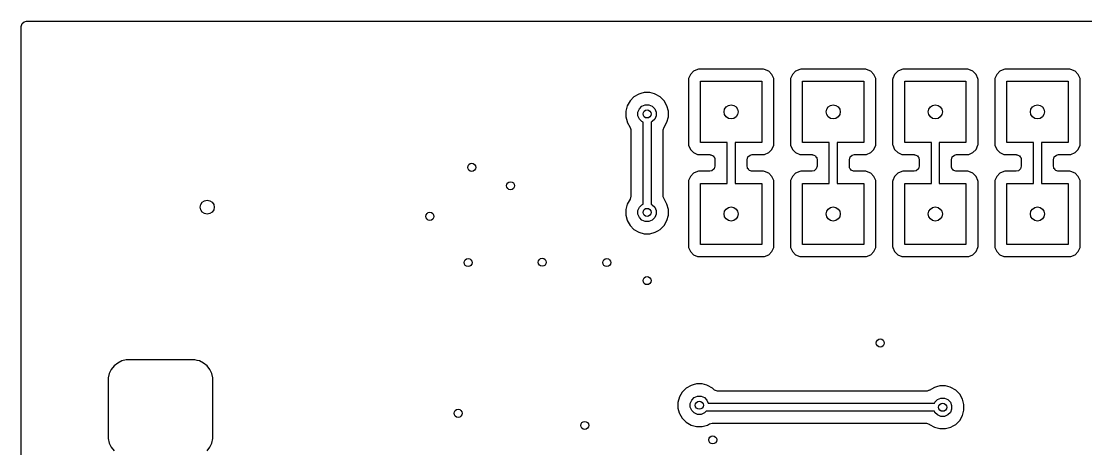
# Model space of a CAD drawing. Extents: x 0.22 to 1.78, y 0.22 to 1.38.
# Drawn here: x 0.218 to 1.26, y 0.963 to 1.382 of the extents above; entities that cross this region are included whole.
import ezdxf

# ---------------------------------------------------------------- set-up
doc = ezdxf.new("R2010")
doc.units = 0
doc.header["$MEASUREMENT"] = 0
doc.layers.add('BLACK', color=7, linetype='CONTINUOUS')

msp = doc.modelspace()

# ---------------------------------------------------------------- linework, layer by layer
at = {"layer": 'BLACK', "linetype": 'CONTINUOUS'}
for p, q in [((0.2179, 1.3771), (0.2187, 1.3798)), ((0.2179, 1.3251), (0.2179, 1.3771)), ((0.2187, 1.3798), (0.2208, 1.3817)), ((0.2208, 1.3817), (0.2229, 1.3821)), ((0.2229, 1.3821), (1.7771, 1.3821)), ((0.8802, 1.335), (0.8762, 1.3332)), ((0.8812, 1.3351), (0.8802, 1.335)), ((0.8802, 1.335), (0.8802, 1.335)), ((0.9448, 1.3351), (0.8812, 1.3351)), ((0.8812, 1.3351), (0.8812, 1.3351)), ((0.9457, 1.335), (0.9448, 1.3351)), ((0.9498, 1.3332), (0.9457, 1.335)), ((0.9457, 1.335), (0.9457, 1.335)), ((0.9802, 1.335), (0.9762, 1.3332)), ((0.9812, 1.3351), (0.9802, 1.335)), ((0.9802, 1.335), (0.9802, 1.335)), ((1.0448, 1.3351), (0.9812, 1.3351)), ((0.9812, 1.3351), (0.9812, 1.3351)), ((1.0457, 1.335), (1.0448, 1.3351)), ((1.0498, 1.3332), (1.0457, 1.335)), ((1.0457, 1.335), (1.0457, 1.335)), ((1.0802, 1.335), (1.0762, 1.3332)), ((1.0812, 1.3351), (1.0802, 1.335)), ((1.0802, 1.335), (1.0802, 1.335)), ((1.1448, 1.3351), (1.0812, 1.3351)), ((1.0812, 1.3351), (1.0812, 1.3351)), ((1.1457, 1.335), (1.1448, 1.3351)), ((1.1498, 1.3332), (1.1457, 1.335)), ((1.1457, 1.335), (1.1457, 1.335)), ((1.1802, 1.335), (1.1762, 1.3332)), ((1.1812, 1.3351), (1.1802, 1.335)), ((1.1802, 1.335), (1.1802, 1.335)), ((1.2448, 1.3351), (1.1812, 1.3351)), ((1.1812, 1.3351), (1.1812, 1.3351)), ((1.2457, 1.335), (1.2448, 1.3351)), ((1.2498, 1.3332), (1.2457, 1.335)), ((1.2457, 1.335), (1.2457, 1.335)), ((0.2179, 1.2941), (0.2179, 1.3251)), ((0.8713, 1.3261), (0.8712, 1.3251)), ((0.8712, 1.3251), (0.8712, 1.2615)), ((0.8731, 1.3301), (0.8713, 1.3261)), ((0.8762, 1.3332), (0.8731, 1.3301)), ((0.8731, 1.3301), (0.8731, 1.3301)), ((0.9529, 1.3301), (0.9498, 1.3332)), ((0.9498, 1.3332), (0.9498, 1.3332)), ((0.9547, 1.3261), (0.9529, 1.3301)), ((0.9529, 1.3301), (0.9529, 1.3301)), ((0.9548, 1.3251), (0.9547, 1.3261)), ((0.9548, 1.2615), (0.9548, 1.3251)), ((0.9548, 1.3251), (0.9548, 1.3251)), ((0.9713, 1.3261), (0.9712, 1.3251)), ((0.9712, 1.3251), (0.9712, 1.2615)), ((0.9731, 1.3301), (0.9713, 1.3261)), ((0.9762, 1.3332), (0.9731, 1.3301)), ((0.9731, 1.3301), (0.9731, 1.3301)), ((1.0529, 1.3301), (1.0498, 1.3332)), ((1.0498, 1.3332), (1.0498, 1.3332)), ((1.0547, 1.3261), (1.0529, 1.3301)), ((1.0529, 1.3301), (1.0529, 1.3301)), ((1.0548, 1.3251), (1.0547, 1.3261)), ((1.0548, 1.2615), (1.0548, 1.3251)), ((1.0548, 1.3251), (1.0548, 1.3251)), ((1.0713, 1.3261), (1.0712, 1.3251)), ((1.0712, 1.3251), (1.0712, 1.2615)), ((1.0731, 1.3301), (1.0713, 1.3261)), ((1.0762, 1.3332), (1.0731, 1.3301)), ((1.0731, 1.3301), (1.0731, 1.3301)), ((1.1529, 1.3301), (1.1498, 1.3332)), ((1.1498, 1.3332), (1.1498, 1.3332)), ((1.1547, 1.3261), (1.1529, 1.3301)), ((1.1529, 1.3301), (1.1529, 1.3301)), ((1.1548, 1.3251), (1.1547, 1.3261)), ((1.1548, 1.2615), (1.1548, 1.3251)), ((1.1548, 1.3251), (1.1548, 1.3251)), ((1.1713, 1.3261), (1.1712, 1.3251)), ((1.1712, 1.3251), (1.1712, 1.2615)), ((1.1731, 1.3301), (1.1713, 1.3261)), ((1.1762, 1.3332), (1.1731, 1.3301)), ((1.1731, 1.3301), (1.1731, 1.3301)), ((1.2529, 1.3301), (1.2498, 1.3332)), ((1.2498, 1.3332), (1.2498, 1.3332)), ((1.2547, 1.3261), (1.2529, 1.3301)), ((1.2529, 1.3301), (1.2529, 1.3301)), ((1.2548, 1.3251), (1.2547, 1.3261)), ((1.2548, 1.2615), (1.2548, 1.3251)), ((0.883, 1.2633), (0.883, 1.3233)), ((0.883, 1.3233), (0.943, 1.3233)), ((0.943, 1.3233), (0.943, 1.2633)), ((0.983, 1.2633), (0.983, 1.3233)), ((0.983, 1.3233), (1.043, 1.3233)), ((1.043, 1.3233), (1.043, 1.2633)), ((1.083, 1.2633), (1.083, 1.3233)), ((1.083, 1.3233), (1.143, 1.3233)), ((1.143, 1.3233), (1.143, 1.2633)), ((1.183, 1.2633), (1.183, 1.3233)), ((1.183, 1.3233), (1.243, 1.3233)), ((1.243, 1.3233), (1.243, 1.2633)), ((0.814, 1.3042), (0.8112, 1.2994)), ((0.8179, 1.3081), (0.814, 1.3042)), ((0.814, 1.3042), (0.814, 1.3042)), ((0.8226, 1.3108), (0.8179, 1.3081)), ((0.8179, 1.3081), (0.8179, 1.3081)), ((0.8247, 1.3114), (0.8226, 1.3108)), ((0.828, 1.3122), (0.8247, 1.3114)), ((0.8335, 1.3122), (0.828, 1.3122)), ((0.8381, 1.311), (0.8335, 1.3122)), ((0.8388, 1.3108), (0.8381, 1.311)), ((0.8435, 1.3081), (0.8388, 1.3108)), ((0.8474, 1.3042), (0.8435, 1.3081)), ((0.8435, 1.3081), (0.8435, 1.3081)), ((0.8502, 1.2994), (0.8474, 1.3042)), ((0.8474, 1.3042), (0.8474, 1.3042)), ((0.2179, 0.939), (0.2179, 1.2941)), ((0.8112, 1.2994), (0.8098, 1.2941)), ((0.8098, 1.2941), (0.8098, 1.2886)), ((0.8112, 1.2994), (0.8112, 1.2994)), ((0.8218, 1.2931), (0.8232, 1.2964)), ((0.8218, 1.2896), (0.8218, 1.2931)), ((0.8232, 1.2964), (0.8257, 1.2989)), ((0.8257, 1.2989), (0.8289, 1.3002)), ((0.8289, 1.3002), (0.8325, 1.3002)), ((0.8325, 1.3002), (0.8357, 1.2989)), ((0.8357, 1.2989), (0.8382, 1.2964)), ((0.8382, 1.2964), (0.8396, 1.2931)), ((0.8396, 1.2931), (0.8396, 1.2896)), ((0.8516, 1.2941), (0.8502, 1.2994)), ((0.8502, 1.2994), (0.8502, 1.2994)), ((0.8502, 1.2994), (0.8502, 1.2994)), ((0.8516, 1.2886), (0.8516, 1.2941)), ((0.8098, 1.2886), (0.8111, 1.2839)), ((0.8111, 1.2839), (0.8112, 1.2833)), ((0.8112, 1.2833), (0.8142, 1.2782)), ((0.8232, 1.2863), (0.8218, 1.2896)), ((0.8257, 1.2838), (0.8232, 1.2863)), ((0.8268, 1.2834), (0.8257, 1.2838)), ((0.8268, 1.2029), (0.8268, 1.2834)), ((0.8357, 1.2838), (0.8346, 1.2834)), ((0.8346, 1.2834), (0.8346, 1.2029)), ((0.8382, 1.2863), (0.8357, 1.2838)), ((0.8396, 1.2896), (0.8382, 1.2863)), ((0.8474, 1.2785), (0.8502, 1.2833)), ((0.8502, 1.2833), (0.8516, 1.2886)), ((0.8502, 1.2833), (0.8502, 1.2833)), ((0.8502, 1.2833), (0.8502, 1.2833)), ((0.8142, 1.2782), (0.8141, 1.2782)), ((0.8141, 1.2782), (0.8149, 1.276)), ((0.8149, 1.276), (0.8149, 1.2756)), ((0.8149, 1.2756), (0.8149, 1.2106)), ((0.8465, 1.2756), (0.8473, 1.2783)), ((0.8465, 1.2106), (0.8465, 1.2756)), ((0.8473, 1.2783), (0.8474, 1.2785)), ((0.8712, 1.2615), (0.8712, 1.2615)), ((0.8712, 1.2615), (0.8713, 1.2606)), ((0.9091, 1.2633), (0.883, 1.2633)), ((0.9091, 1.2233), (0.9091, 1.2633)), ((0.943, 1.2633), (0.9169, 1.2633)), ((0.9169, 1.2633), (0.9169, 1.2233)), ((0.9547, 1.2606), (0.9548, 1.2615)), ((0.9712, 1.2615), (0.9712, 1.2615)), ((0.9712, 1.2615), (0.9713, 1.2606)), ((1.0091, 1.2633), (0.983, 1.2633)), ((1.0091, 1.2233), (1.0091, 1.2633)), ((1.043, 1.2633), (1.0169, 1.2633)), ((1.0169, 1.2633), (1.0169, 1.2233)), ((1.0547, 1.2606), (1.0548, 1.2615)), ((1.0712, 1.2615), (1.0712, 1.2615)), ((1.0712, 1.2615), (1.0713, 1.2606)), ((1.1091, 1.2633), (1.083, 1.2633)), ((1.1091, 1.2233), (1.1091, 1.2633)), ((1.143, 1.2633), (1.1169, 1.2633)), ((1.1169, 1.2633), (1.1169, 1.2233)), ((1.1547, 1.2606), (1.1548, 1.2615)), ((1.1712, 1.2615), (1.1712, 1.2615)), ((1.1712, 1.2615), (1.1713, 1.2606)), ((1.2091, 1.2633), (1.183, 1.2633)), ((1.2091, 1.2233), (1.2091, 1.2633)), ((1.243, 1.2633), (1.2169, 1.2633)), ((1.2169, 1.2633), (1.2169, 1.2233)), ((1.2547, 1.2606), (1.2548, 1.2615)), ((0.8713, 1.2606), (0.8713, 1.2606)), ((0.8713, 1.2606), (0.8731, 1.2565)), ((0.8731, 1.2565), (0.8762, 1.2534)), ((0.8762, 1.2534), (0.8762, 1.2534)), ((0.8762, 1.2534), (0.8762, 1.2534)), ((0.8762, 1.2534), (0.8802, 1.2516)), ((0.8802, 1.2516), (0.8802, 1.2516)), ((0.8802, 1.2516), (0.8804, 1.2516)), ((0.8804, 1.2516), (0.8812, 1.2515)), ((0.8812, 1.2515), (0.8923, 1.2515)), ((0.8923, 1.2515), (0.8926, 1.2514)), ((0.8926, 1.2514), (0.893, 1.2514)), ((0.893, 1.2514), (0.8939, 1.251)), ((0.8939, 1.251), (0.8949, 1.2507)), ((0.9295, 1.2492), (0.9317, 1.251)), ((0.9317, 1.251), (0.9337, 1.2515)), ((0.9337, 1.2515), (0.9448, 1.2515)), ((0.9448, 1.2515), (0.9457, 1.2516)), ((0.9448, 1.2515), (0.9448, 1.2515)), ((0.9457, 1.2516), (0.9498, 1.2534)), ((0.9498, 1.2534), (0.9529, 1.2565)), ((0.9529, 1.2565), (0.9547, 1.2606)), ((0.9713, 1.2606), (0.9713, 1.2606)), ((0.9713, 1.2606), (0.9731, 1.2565)), ((0.9731, 1.2565), (0.9762, 1.2534)), ((0.9762, 1.2534), (0.9762, 1.2534)), ((0.9762, 1.2534), (0.9762, 1.2534)), ((0.9762, 1.2534), (0.9802, 1.2516)), ((0.9802, 1.2516), (0.9802, 1.2516)), ((0.9802, 1.2516), (0.9804, 1.2516)), ((0.9804, 1.2516), (0.9812, 1.2515)), ((0.9812, 1.2515), (0.9923, 1.2515)), ((0.9923, 1.2515), (0.9926, 1.2514)), ((0.9926, 1.2514), (0.993, 1.2514)), ((0.993, 1.2514), (0.9939, 1.251)), ((0.9939, 1.251), (0.9949, 1.2507)), ((1.0295, 1.2492), (1.0317, 1.251)), ((1.0317, 1.251), (1.0337, 1.2515)), ((1.0337, 1.2515), (1.0448, 1.2515)), ((1.0448, 1.2515), (1.0457, 1.2516)), ((1.0448, 1.2515), (1.0448, 1.2515)), ((1.0457, 1.2516), (1.0498, 1.2534)), ((1.0498, 1.2534), (1.0529, 1.2565)), ((1.0529, 1.2565), (1.0547, 1.2606)), ((1.0713, 1.2606), (1.0713, 1.2606)), ((1.0713, 1.2606), (1.0731, 1.2565)), ((1.0731, 1.2565), (1.0762, 1.2534)), ((1.0762, 1.2534), (1.0762, 1.2534)), ((1.0762, 1.2534), (1.0762, 1.2534)), ((1.0762, 1.2534), (1.0802, 1.2516)), ((1.0802, 1.2516), (1.0802, 1.2516)), ((1.0802, 1.2516), (1.0804, 1.2516)), ((1.0804, 1.2516), (1.0812, 1.2515)), ((1.0812, 1.2515), (1.0923, 1.2515)), ((1.0923, 1.2515), (1.0926, 1.2514)), ((1.0926, 1.2514), (1.093, 1.2514)), ((1.093, 1.2514), (1.0939, 1.251)), ((1.0939, 1.251), (1.0949, 1.2507)), ((1.1295, 1.2492), (1.1317, 1.251)), ((1.1317, 1.251), (1.1337, 1.2515)), ((1.1337, 1.2515), (1.1448, 1.2515)), ((1.1448, 1.2515), (1.1457, 1.2516)), ((1.1448, 1.2515), (1.1448, 1.2515)), ((1.1457, 1.2516), (1.1498, 1.2534)), ((1.1498, 1.2534), (1.1529, 1.2565)), ((1.1529, 1.2565), (1.1547, 1.2606)), ((1.1713, 1.2606), (1.1713, 1.2606)), ((1.1713, 1.2606), (1.1731, 1.2565)), ((1.1731, 1.2565), (1.1762, 1.2534)), ((1.1762, 1.2534), (1.1762, 1.2534)), ((1.1762, 1.2534), (1.1762, 1.2534)), ((1.1762, 1.2534), (1.1802, 1.2516)), ((1.1802, 1.2516), (1.1802, 1.2516)), ((1.1802, 1.2516), (1.1804, 1.2516)), ((1.1804, 1.2516), (1.1812, 1.2515)), ((1.1812, 1.2515), (1.1923, 1.2515)), ((1.1923, 1.2515), (1.1926, 1.2514)), ((1.1926, 1.2514), (1.193, 1.2514)), ((1.193, 1.2514), (1.1939, 1.251)), ((1.1939, 1.251), (1.1949, 1.2507)), ((1.2295, 1.2492), (1.2317, 1.251)), ((1.2317, 1.251), (1.2337, 1.2515)), ((1.2337, 1.2515), (1.2448, 1.2515)), ((1.2448, 1.2515), (1.2457, 1.2516)), ((1.2448, 1.2515), (1.2448, 1.2515)), ((1.2457, 1.2516), (1.2498, 1.2534)), ((1.2498, 1.2534), (1.2529, 1.2565)), ((1.2529, 1.2565), (1.2547, 1.2606)), ((0.8949, 1.2507), (0.8952, 1.2504)), ((0.8952, 1.2504), (0.8955, 1.2503)), ((0.8955, 1.2503), (0.8961, 1.2494)), ((0.8961, 1.2494), (0.8968, 1.2486)), ((0.8968, 1.2486), (0.8969, 1.2482)), ((0.8969, 1.2482), (0.897, 1.2479)), ((0.897, 1.2479), (0.8972, 1.2465)), ((0.8972, 1.2465), (0.8972, 1.2401)), ((0.9288, 1.2465), (0.9295, 1.2492)), ((0.9288, 1.2401), (0.9288, 1.2465)), ((0.9949, 1.2507), (0.9952, 1.2504)), ((0.9952, 1.2504), (0.9955, 1.2503)), ((0.9955, 1.2503), (0.9961, 1.2494)), ((0.9961, 1.2494), (0.9968, 1.2486)), ((0.9968, 1.2486), (0.9969, 1.2482)), ((0.9969, 1.2482), (0.997, 1.2479)), ((0.997, 1.2479), (0.9972, 1.2465)), ((0.9972, 1.2465), (0.9972, 1.2401)), ((1.0288, 1.2465), (1.0295, 1.2492)), ((1.0288, 1.2401), (1.0288, 1.2465)), ((1.0949, 1.2507), (1.0952, 1.2504)), ((1.0952, 1.2504), (1.0955, 1.2503)), ((1.0955, 1.2503), (1.0961, 1.2494)), ((1.0961, 1.2494), (1.0968, 1.2486)), ((1.0968, 1.2486), (1.0969, 1.2482)), ((1.0969, 1.2482), (1.097, 1.2479)), ((1.097, 1.2479), (1.0972, 1.2465)), ((1.0972, 1.2465), (1.0972, 1.2401)), ((1.1288, 1.2465), (1.1295, 1.2492)), ((1.1288, 1.2401), (1.1288, 1.2465)), ((1.1949, 1.2507), (1.1952, 1.2504)), ((1.1952, 1.2504), (1.1955, 1.2503)), ((1.1955, 1.2503), (1.1961, 1.2494)), ((1.1961, 1.2494), (1.1968, 1.2486)), ((1.1968, 1.2486), (1.1969, 1.2482)), ((1.1969, 1.2482), (1.197, 1.2479)), ((1.197, 1.2479), (1.1972, 1.2465)), ((1.1972, 1.2465), (1.1972, 1.2401)), ((1.2288, 1.2465), (1.2295, 1.2492)), ((1.2288, 1.2401), (1.2288, 1.2465)), ((0.8731, 1.2301), (0.8713, 1.2261)), ((0.8762, 1.2332), (0.8731, 1.2301)), ((0.8731, 1.2301), (0.8731, 1.2301)), ((0.8802, 1.235), (0.8762, 1.2332)), ((0.8812, 1.2351), (0.8802, 1.235)), ((0.8802, 1.235), (0.8802, 1.235)), ((0.8923, 1.2351), (0.8812, 1.2351)), ((0.8812, 1.2351), (0.8812, 1.2351)), ((0.8943, 1.2356), (0.8923, 1.2351)), ((0.8964, 1.2374), (0.8943, 1.2356)), ((0.8972, 1.2401), (0.8964, 1.2374)), ((0.929, 1.2387), (0.9288, 1.2401)), ((0.9291, 1.2385), (0.929, 1.2387)), ((0.9292, 1.238), (0.9291, 1.2385)), ((0.9299, 1.2372), (0.9292, 1.238)), ((0.9305, 1.2363), (0.9299, 1.2372)), ((0.9308, 1.2362), (0.9305, 1.2363)), ((0.931, 1.2359), (0.9308, 1.2362)), ((0.9321, 1.2356), (0.931, 1.2359)), ((0.933, 1.2352), (0.9321, 1.2356)), ((0.9334, 1.2352), (0.933, 1.2352)), ((0.9337, 1.2351), (0.9334, 1.2352)), ((0.9448, 1.2351), (0.9337, 1.2351)), ((0.9457, 1.235), (0.9448, 1.2351)), ((0.9448, 1.2351), (0.9448, 1.2351)), ((0.9498, 1.2332), (0.9457, 1.235)), ((0.9457, 1.235), (0.9457, 1.235)), ((0.9529, 1.2301), (0.9498, 1.2332)), ((0.9498, 1.2332), (0.9498, 1.2332)), ((0.9547, 1.2261), (0.9529, 1.2301)), ((0.9529, 1.2301), (0.9529, 1.2301)), ((0.9731, 1.2301), (0.9713, 1.2261)), ((0.9762, 1.2332), (0.9731, 1.2301)), ((0.9731, 1.2301), (0.9731, 1.2301)), ((0.9802, 1.235), (0.9762, 1.2332)), ((0.9812, 1.2351), (0.9802, 1.235)), ((0.9802, 1.235), (0.9802, 1.235)), ((0.9923, 1.2351), (0.9812, 1.2351)), ((0.9812, 1.2351), (0.9812, 1.2351)), ((0.9943, 1.2356), (0.9923, 1.2351)), ((0.9964, 1.2374), (0.9943, 1.2356)), ((0.9972, 1.2401), (0.9964, 1.2374)), ((1.029, 1.2387), (1.0288, 1.2401)), ((1.0291, 1.2385), (1.029, 1.2387)), ((1.0292, 1.238), (1.0291, 1.2385)), ((1.0299, 1.2372), (1.0292, 1.238)), ((1.0305, 1.2363), (1.0299, 1.2372)), ((1.0308, 1.2362), (1.0305, 1.2363)), ((1.031, 1.2359), (1.0308, 1.2362)), ((1.0321, 1.2356), (1.031, 1.2359)), ((1.033, 1.2352), (1.0321, 1.2356)), ((1.0334, 1.2352), (1.033, 1.2352)), ((1.0337, 1.2351), (1.0334, 1.2352)), ((1.0448, 1.2351), (1.0337, 1.2351)), ((1.0457, 1.235), (1.0448, 1.2351)), ((1.0448, 1.2351), (1.0448, 1.2351)), ((1.0498, 1.2332), (1.0457, 1.235)), ((1.0457, 1.235), (1.0457, 1.235)), ((1.0529, 1.2301), (1.0498, 1.2332)), ((1.0498, 1.2332), (1.0498, 1.2332)), ((1.0547, 1.2261), (1.0529, 1.2301)), ((1.0529, 1.2301), (1.0529, 1.2301)), ((1.0731, 1.2301), (1.0713, 1.2261)), ((1.0762, 1.2332), (1.0731, 1.2301)), ((1.0731, 1.2301), (1.0731, 1.2301)), ((1.0802, 1.235), (1.0762, 1.2332)), ((1.0812, 1.2351), (1.0802, 1.235)), ((1.0802, 1.235), (1.0802, 1.235)), ((1.0923, 1.2351), (1.0812, 1.2351)), ((1.0812, 1.2351), (1.0812, 1.2351)), ((1.0943, 1.2356), (1.0923, 1.2351)), ((1.0964, 1.2374), (1.0943, 1.2356)), ((1.0972, 1.2401), (1.0964, 1.2374)), ((1.129, 1.2387), (1.1288, 1.2401)), ((1.1291, 1.2385), (1.129, 1.2387)), ((1.1292, 1.238), (1.1291, 1.2385)), ((1.1299, 1.2372), (1.1292, 1.238)), ((1.1305, 1.2363), (1.1299, 1.2372)), ((1.1308, 1.2362), (1.1305, 1.2363)), ((1.131, 1.2359), (1.1308, 1.2362)), ((1.1321, 1.2356), (1.131, 1.2359)), ((1.133, 1.2352), (1.1321, 1.2356)), ((1.1334, 1.2352), (1.133, 1.2352)), ((1.1337, 1.2351), (1.1334, 1.2352)), ((1.1448, 1.2351), (1.1337, 1.2351)), ((1.1457, 1.235), (1.1448, 1.2351)), ((1.1448, 1.2351), (1.1448, 1.2351)), ((1.1498, 1.2332), (1.1457, 1.235)), ((1.1457, 1.235), (1.1457, 1.235)), ((1.1529, 1.2301), (1.1498, 1.2332)), ((1.1498, 1.2332), (1.1498, 1.2332)), ((1.1547, 1.2261), (1.1529, 1.2301)), ((1.1529, 1.2301), (1.1529, 1.2301)), ((1.1731, 1.2301), (1.1713, 1.2261)), ((1.1762, 1.2332), (1.1731, 1.2301)), ((1.1731, 1.2301), (1.1731, 1.2301)), ((1.1802, 1.235), (1.1762, 1.2332)), ((1.1812, 1.2351), (1.1802, 1.235)), ((1.1802, 1.235), (1.1802, 1.235)), ((1.1923, 1.2351), (1.1812, 1.2351)), ((1.1812, 1.2351), (1.1812, 1.2351)), ((1.1943, 1.2356), (1.1923, 1.2351)), ((1.1964, 1.2374), (1.1943, 1.2356)), ((1.1972, 1.2401), (1.1964, 1.2374)), ((1.229, 1.2387), (1.2288, 1.2401)), ((1.2291, 1.2385), (1.229, 1.2387)), ((1.2292, 1.238), (1.2291, 1.2385)), ((1.2299, 1.2372), (1.2292, 1.238)), ((1.2305, 1.2363), (1.2299, 1.2372)), ((1.2308, 1.2362), (1.2305, 1.2363)), ((1.231, 1.2359), (1.2308, 1.2362)), ((1.2321, 1.2356), (1.231, 1.2359)), ((1.233, 1.2352), (1.2321, 1.2356)), ((1.2334, 1.2352), (1.233, 1.2352)), ((1.2337, 1.2351), (1.2334, 1.2352)), ((1.2448, 1.2351), (1.2337, 1.2351)), ((1.2457, 1.235), (1.2448, 1.2351)), ((1.2448, 1.2351), (1.2448, 1.2351)), ((1.2498, 1.2332), (1.2457, 1.235)), ((1.2457, 1.235), (1.2457, 1.235)), ((1.2529, 1.2301), (1.2498, 1.2332)), ((1.2498, 1.2332), (1.2498, 1.2332)), ((1.2547, 1.2261), (1.2529, 1.2301)), ((1.2529, 1.2301), (1.2529, 1.2301)), ((0.8713, 1.2261), (0.8712, 1.2251)), ((0.8712, 1.2251), (0.8712, 1.1615)), ((0.883, 1.1633), (0.883, 1.2233)), ((0.883, 1.2233), (0.9091, 1.2233)), ((0.9169, 1.2233), (0.943, 1.2233)), ((0.943, 1.2233), (0.943, 1.1633)), ((0.9548, 1.2251), (0.9547, 1.2261)), ((0.9548, 1.1615), (0.9548, 1.2251)), ((0.9713, 1.2261), (0.9712, 1.2251)), ((0.9712, 1.2251), (0.9712, 1.1615)), ((0.983, 1.1633), (0.983, 1.2233)), ((0.983, 1.2233), (1.0091, 1.2233)), ((1.0169, 1.2233), (1.043, 1.2233)), ((1.043, 1.2233), (1.043, 1.1633)), ((1.0548, 1.2251), (1.0547, 1.2261)), ((1.0548, 1.1615), (1.0548, 1.2251)), ((1.0713, 1.2261), (1.0712, 1.2251)), ((1.0712, 1.2251), (1.0712, 1.1615)), ((1.083, 1.1633), (1.083, 1.2233)), ((1.083, 1.2233), (1.1091, 1.2233)), ((1.1169, 1.2233), (1.143, 1.2233)), ((1.143, 1.2233), (1.143, 1.1633)), ((1.1548, 1.2251), (1.1547, 1.2261)), ((1.1548, 1.1615), (1.1548, 1.2251)), ((1.1713, 1.2261), (1.1712, 1.2251)), ((1.1712, 1.2251), (1.1712, 1.1615)), ((1.183, 1.1633), (1.183, 1.2233)), ((1.183, 1.2233), (1.2091, 1.2233)), ((1.2169, 1.2233), (1.243, 1.2233)), ((1.243, 1.2233), (1.243, 1.1633)), ((1.2548, 1.2251), (1.2547, 1.2261)), ((1.2548, 1.1615), (1.2548, 1.2251)), ((0.8149, 1.2106), (0.8142, 1.2079)), ((0.8465, 1.2102), (0.8465, 1.2106)), ((0.8473, 1.208), (0.8465, 1.2102)), ((0.8112, 1.2029), (0.8098, 1.1976)), ((0.814, 1.2078), (0.8112, 1.2029)), ((0.8112, 1.2029), (0.8112, 1.2029)), ((0.8142, 1.2079), (0.814, 1.2078)), ((0.8218, 1.1966), (0.8232, 1.1999)), ((0.8232, 1.1999), (0.8257, 1.2024)), ((0.8257, 1.2024), (0.8268, 1.2029)), ((0.8346, 1.2029), (0.8357, 1.2024)), ((0.8357, 1.2024), (0.8382, 1.1999)), ((0.8382, 1.1999), (0.8396, 1.1966)), ((0.8502, 1.2029), (0.8473, 1.208)), ((0.8473, 1.208), (0.8473, 1.208)), ((0.8516, 1.1976), (0.8502, 1.2029)), ((0.8502, 1.2029), (0.8502, 1.2029)), ((0.8502, 1.2029), (0.8502, 1.2029)), ((0.8098, 1.1976), (0.8098, 1.1921)), ((0.8098, 1.1921), (0.8111, 1.1874)), ((0.8218, 1.1931), (0.8218, 1.1966)), ((0.8232, 1.1899), (0.8218, 1.1931)), ((0.8257, 1.1874), (0.8232, 1.1899)), ((0.8382, 1.1899), (0.8357, 1.1874)), ((0.8396, 1.1931), (0.8382, 1.1899)), ((0.8396, 1.1966), (0.8396, 1.1931)), ((0.8502, 1.1868), (0.8516, 1.1921)), ((0.8516, 1.1921), (0.8516, 1.1976)), ((0.8111, 1.1874), (0.8112, 1.1868)), ((0.8112, 1.1868), (0.814, 1.1821)), ((0.814, 1.1821), (0.814, 1.1821)), ((0.814, 1.1821), (0.8179, 1.1782)), ((0.8179, 1.1782), (0.8179, 1.1782)), ((0.8179, 1.1782), (0.8179, 1.1782)), ((0.8179, 1.1782), (0.8179, 1.1782)), ((0.8179, 1.1782), (0.8179, 1.1782)), ((0.8179, 1.1782), (0.8226, 1.1754)), ((0.8289, 1.186), (0.8257, 1.1874)), ((0.8325, 1.186), (0.8289, 1.186)), ((0.8357, 1.1874), (0.8325, 1.186)), ((0.8412, 1.1768), (0.8435, 1.1782)), ((0.8435, 1.1782), (0.8474, 1.1821)), ((0.8474, 1.1821), (0.8502, 1.1868)), ((0.8226, 1.1754), (0.8226, 1.1754)), ((0.8226, 1.1754), (0.8226, 1.1754)), ((0.8226, 1.1754), (0.828, 1.174)), ((0.828, 1.174), (0.828, 1.174)), ((0.828, 1.174), (0.8335, 1.174)), ((0.8335, 1.174), (0.8388, 1.1754)), ((0.8335, 1.174), (0.8335, 1.174)), ((0.8388, 1.1754), (0.8412, 1.1768)), ((0.8388, 1.1754), (0.8388, 1.1754)), ((0.8388, 1.1754), (0.8388, 1.1754)), ((0.8712, 1.1615), (0.8712, 1.1615)), ((0.8712, 1.1615), (0.8713, 1.1606)), ((0.8713, 1.1606), (0.8713, 1.1606)), ((0.8713, 1.1606), (0.8731, 1.1565)), ((0.943, 1.1633), (0.883, 1.1633)), ((0.9529, 1.1565), (0.9547, 1.1606)), ((0.9547, 1.1606), (0.9548, 1.1615)), ((0.9712, 1.1615), (0.9712, 1.1615)), ((0.9712, 1.1615), (0.9713, 1.1606)), ((0.9713, 1.1606), (0.9713, 1.1606)), ((0.9713, 1.1606), (0.9731, 1.1565)), ((1.043, 1.1633), (0.983, 1.1633)), ((1.0529, 1.1565), (1.0547, 1.1606)), ((1.0547, 1.1606), (1.0548, 1.1615)), ((1.0712, 1.1615), (1.0712, 1.1615)), ((1.0712, 1.1615), (1.0713, 1.1606)), ((1.0713, 1.1606), (1.0713, 1.1606)), ((1.0713, 1.1606), (1.0731, 1.1565)), ((1.143, 1.1633), (1.083, 1.1633)), ((1.1529, 1.1565), (1.1547, 1.1606)), ((1.1547, 1.1606), (1.1548, 1.1615)), ((1.1712, 1.1615), (1.1712, 1.1615)), ((1.1712, 1.1615), (1.1713, 1.1606)), ((1.1713, 1.1606), (1.1713, 1.1606)), ((1.1713, 1.1606), (1.1731, 1.1565)), ((1.243, 1.1633), (1.183, 1.1633)), ((1.2529, 1.1565), (1.2547, 1.1606)), ((1.2547, 1.1606), (1.2548, 1.1615)), ((0.8731, 1.1565), (0.8762, 1.1534)), ((0.8762, 1.1534), (0.8762, 1.1534)), ((0.8762, 1.1534), (0.8762, 1.1534)), ((0.8762, 1.1534), (0.8802, 1.1516)), ((0.8802, 1.1516), (0.8812, 1.1515)), ((0.8812, 1.1515), (0.9448, 1.1515)), ((0.9448, 1.1515), (0.9457, 1.1516)), ((0.9457, 1.1516), (0.9498, 1.1534)), ((0.9498, 1.1534), (0.9529, 1.1565)), ((0.9731, 1.1565), (0.9762, 1.1534)), ((0.9762, 1.1534), (0.9762, 1.1534)), ((0.9762, 1.1534), (0.9762, 1.1534)), ((0.9762, 1.1534), (0.9802, 1.1516)), ((0.9802, 1.1516), (0.9812, 1.1515)), ((0.9812, 1.1515), (1.0448, 1.1515)), ((1.0448, 1.1515), (1.0457, 1.1516)), ((1.0457, 1.1516), (1.0498, 1.1534)), ((1.0498, 1.1534), (1.0529, 1.1565)), ((1.0731, 1.1565), (1.0762, 1.1534)), ((1.0762, 1.1534), (1.0762, 1.1534)), ((1.0762, 1.1534), (1.0762, 1.1534)), ((1.0762, 1.1534), (1.0802, 1.1516)), ((1.0802, 1.1516), (1.0812, 1.1515)), ((1.0812, 1.1515), (1.1448, 1.1515)), ((1.1448, 1.1515), (1.1457, 1.1516)), ((1.1457, 1.1516), (1.1498, 1.1534)), ((1.1498, 1.1534), (1.1529, 1.1565)), ((1.1731, 1.1565), (1.1762, 1.1534)), ((1.1762, 1.1534), (1.1762, 1.1534)), ((1.1762, 1.1534), (1.1762, 1.1534)), ((1.1762, 1.1534), (1.1802, 1.1516)), ((1.1802, 1.1516), (1.1812, 1.1515)), ((1.1812, 1.1515), (1.2448, 1.1515)), ((1.2448, 1.1515), (1.2457, 1.1516)), ((1.2457, 1.1516), (1.2498, 1.1534)), ((1.2498, 1.1534), (1.2529, 1.1565)), ((0.3088, 1.0446), (0.306, 1.0411)), ((0.3123, 1.0473), (0.3088, 1.0446)), ((0.3163, 1.0493), (0.3123, 1.0473)), ((0.3123, 1.0473), (0.3123, 1.0473)), ((0.3206, 1.0503), (0.3163, 1.0493)), ((0.3163, 1.0493), (0.3163, 1.0493)), ((0.3228, 1.0503), (0.3206, 1.0503)), ((0.3206, 1.0503), (0.3206, 1.0503)), ((0.3244, 1.0503), (0.3228, 1.0503)), ((0.3874, 1.0503), (0.3244, 1.0503)), ((0.388, 1.0503), (0.3874, 1.0503)), ((0.3902, 1.0498), (0.388, 1.0503)), ((0.388, 1.0503), (0.388, 1.0503)), ((0.3924, 1.0493), (0.3902, 1.0498)), ((0.3964, 1.0473), (0.3924, 1.0493)), ((0.3924, 1.0493), (0.3924, 1.0493)), ((0.3998, 1.0446), (0.3964, 1.0473)), ((0.3964, 1.0473), (0.3964, 1.0473)), ((0.3964, 1.0473), (0.3964, 1.0473)), ((0.3964, 1.0473), (0.3964, 1.0473)), ((0.4026, 1.0411), (0.3998, 1.0446)), ((0.3041, 1.0371), (0.3031, 1.0328)), ((0.3031, 1.0328), (0.3031, 0.9732)), ((0.306, 1.0411), (0.3041, 1.0371)), ((0.3041, 1.0371), (0.3041, 1.0371)), ((0.306, 1.0411), (0.306, 1.0411)), ((0.4045, 1.0371), (0.4026, 1.0411)), ((0.4055, 1.0328), (0.4045, 1.0371)), ((0.4055, 1.0321), (0.4055, 1.0328)), ((0.4055, 1.0087), (0.4055, 1.0321)), ((0.8691, 1.0226), (0.8652, 1.0187)), ((0.8738, 1.0254), (0.8691, 1.0226)), ((0.8691, 1.0226), (0.8691, 1.0226)), ((0.8759, 1.0259), (0.8738, 1.0254)), ((0.8791, 1.0268), (0.8759, 1.0259)), ((0.8846, 1.0268), (0.8791, 1.0268)), ((0.8893, 1.0255), (0.8846, 1.0268)), ((0.89, 1.0254), (0.8893, 1.0255)), ((0.8947, 1.0226), (0.89, 1.0254)), ((0.8961, 1.0212), (0.8947, 1.0226)), ((0.8947, 1.0226), (0.8947, 1.0226)), ((0.8947, 1.0226), (0.8947, 1.0226)), ((1.1121, 1.0234), (1.107, 1.0205)), ((1.1142, 1.0239), (1.1121, 1.0234)), ((1.1174, 1.0248), (1.1142, 1.0239)), ((1.1229, 1.0248), (1.1174, 1.0248)), ((1.1276, 1.0236), (1.1229, 1.0248)), ((1.1282, 1.0234), (1.1276, 1.0236)), ((1.133, 1.0206), (1.1282, 1.0234)), ((0.8624, 1.014), (0.861, 1.0087)), ((0.8652, 1.0187), (0.8624, 1.014)), ((0.8624, 1.014), (0.8624, 1.014)), ((0.8652, 1.0187), (0.8652, 1.0187)), ((0.8744, 1.0109), (0.8769, 1.0134)), ((0.8769, 1.0134), (0.8801, 1.0148)), ((0.8801, 1.0148), (0.8837, 1.0148)), ((0.8837, 1.0148), (0.8869, 1.0134)), ((0.8869, 1.0134), (0.8894, 1.0109)), ((0.8969, 1.0206), (0.8961, 1.0212)), ((0.8996, 1.0198), (0.8969, 1.0206)), ((1.1045, 1.0198), (0.8996, 1.0198)), ((1.1049, 1.0198), (1.1045, 1.0198)), ((1.107, 1.0206), (1.1049, 1.0198)), ((1.107, 1.0205), (1.107, 1.0206)), ((1.1126, 1.009), (1.1151, 1.0115)), ((1.1151, 1.0115), (1.1184, 1.0128)), ((1.1184, 1.0128), (1.1219, 1.0128)), ((1.1219, 1.0128), (1.1252, 1.0115)), ((1.1252, 1.0115), (1.1277, 1.009)), ((1.1369, 1.0168), (1.133, 1.0206)), ((1.133, 1.0206), (1.133, 1.0206)), ((1.1396, 1.012), (1.1369, 1.0168)), ((1.1369, 1.0168), (1.1369, 1.0168)), ((1.141, 1.0067), (1.1396, 1.012)), ((1.1396, 1.012), (1.1396, 1.012)), ((1.1396, 1.012), (1.1396, 1.012)), ((0.4055, 0.977), (0.4055, 1.0087)), ((0.861, 1.0087), (0.861, 1.0032)), ((0.861, 1.0032), (0.8623, 0.9985)), ((0.873, 1.0077), (0.8744, 1.0109)), ((0.873, 1.0041), (0.873, 1.0077)), ((0.8744, 1.0009), (0.873, 1.0041)), ((0.8769, 0.9984), (0.8744, 1.0009)), ((0.8894, 1.0109), (0.8907, 1.0079)), ((0.8907, 1.0079), (1.1122, 1.0079)), ((1.1122, 1.0079), (1.1126, 1.009)), ((1.1277, 1.009), (1.129, 1.0057)), ((1.129, 1.0022), (1.1277, 0.9989)), ((1.129, 1.0057), (1.129, 1.0022)), ((1.1396, 0.9959), (1.141, 1.0012)), ((1.141, 1.0012), (1.141, 1.0067)), ((0.8623, 0.9985), (0.8624, 0.9978)), ((0.8624, 0.9978), (0.8652, 0.9931)), ((0.8652, 0.9931), (0.8652, 0.9931)), ((0.8652, 0.9931), (0.8691, 0.9892)), ((0.8801, 0.997), (0.8769, 0.9984)), ((0.8837, 0.997), (0.8801, 0.997)), ((0.8869, 0.9984), (0.8837, 0.997)), ((0.8886, 1.0001), (0.8869, 0.9984)), ((1.1121, 1.0001), (0.8886, 1.0001)), ((1.1126, 0.9989), (1.1121, 1.0001)), ((1.1151, 0.9964), (1.1126, 0.9989)), ((1.1184, 0.995), (1.1151, 0.9964)), ((1.1219, 0.995), (1.1184, 0.995)), ((1.1252, 0.9964), (1.1219, 0.995)), ((1.1277, 0.9989), (1.1252, 0.9964)), ((1.133, 0.9872), (1.1369, 0.9911)), ((1.1369, 0.9911), (1.1396, 0.9959)), ((0.8691, 0.9892), (0.8691, 0.9892)), ((0.8691, 0.9892), (0.8691, 0.9892)), ((0.8691, 0.9892), (0.8691, 0.9892)), ((0.8691, 0.9892), (0.8691, 0.9892)), ((0.8691, 0.9892), (0.8738, 0.9864)), ((0.8738, 0.9864), (0.8738, 0.9864)), ((0.8738, 0.9864), (0.8738, 0.9864)), ((0.8738, 0.9864), (0.8791, 0.985)), ((0.8791, 0.985), (0.8791, 0.985)), ((0.8791, 0.985), (0.8846, 0.985)), ((0.8846, 0.985), (0.89, 0.9864)), ((0.8846, 0.985), (0.8846, 0.985)), ((0.89, 0.9864), (0.8919, 0.9876)), ((0.8919, 0.9876), (0.8944, 0.9882)), ((0.8944, 0.9882), (1.1043, 0.9882)), ((1.1043, 0.9882), (1.107, 0.9874)), ((1.107, 0.9874), (1.1073, 0.9872)), ((1.1073, 0.9872), (1.1121, 0.9845)), ((1.1121, 0.9845), (1.1121, 0.9845)), ((1.1121, 0.9845), (1.1121, 0.9845)), ((1.1121, 0.9845), (1.1174, 0.983)), ((1.1174, 0.983), (1.1174, 0.983)), ((1.1174, 0.983), (1.1229, 0.983)), ((1.1229, 0.983), (1.1282, 0.9845)), ((1.1229, 0.983), (1.1229, 0.983)), ((1.1282, 0.9845), (1.1306, 0.9858)), ((1.1282, 0.9845), (1.1282, 0.9845)), ((1.1282, 0.9845), (1.1282, 0.9845)), ((1.1306, 0.9858), (1.133, 0.9872)), ((0.3031, 0.9732), (0.3041, 0.9689)), ((0.4045, 0.9689), (0.4055, 0.9732)), ((0.4055, 0.9754), (0.4055, 0.977)), ((0.4055, 0.9732), (0.4055, 0.9754)), ((0.3041, 0.9689), (0.3041, 0.9689)), ((0.3041, 0.9689), (0.306, 0.9649)), ((0.306, 0.9649), (0.306, 0.9649)), ((0.306, 0.9649), (0.306, 0.9649)), ((0.306, 0.9649), (0.306, 0.9649)), ((0.306, 0.9649), (0.3088, 0.9614)), ((0.3998, 0.9614), (0.4026, 0.9649)), ((0.4026, 0.9649), (0.4045, 0.9689))]:
    msp.add_line(p, q, dxfattribs=at)
at = {"layer": 'BLACK'}
for centre, radius in [((0.8307, 1.2913), 0.00394), ((0.913, 1.2933), 0.00689), ((1.013, 1.2933), 0.00689), ((1.113, 1.2933), 0.00689), ((1.213, 1.2933), 0.00689), ((0.659, 1.239), 0.00394), ((0.697, 1.221), 0.00394), ((0.4, 1.2), 0.00689), ((0.8307, 1.1949), 0.00394), ((0.913, 1.1933), 0.00689), ((1.013, 1.1933), 0.00689), ((1.113, 1.1933), 0.00689), ((1.213, 1.1933), 0.00689), ((0.618, 1.191), 0.00394), ((0.6555, 1.1457), 0.00394), ((0.728, 1.146), 0.00394), ((0.7913, 1.1457), 0.00394), ((0.8307, 1.128), 0.00394), ((1.0591, 1.0669), 0.00394), ((0.6457, 0.998), 0.00394), ((0.8819, 1.0059), 0.00394), ((1.1202, 1.0039), 0.00394), ((0.7697, 0.9862), 0.00394), ((0.895, 0.972), 0.00394)]:
    msp.add_circle(centre, radius, dxfattribs=at)
at = {"layer": 'WHITE'}
for centre, radius in [((0.8307, 1.2913), 0.00394), ((0.913, 1.2933), 0.00689), ((1.013, 1.2933), 0.00689), ((1.113, 1.2933), 0.00689), ((1.213, 1.2933), 0.00689), ((0.659, 1.239), 0.00394), ((0.697, 1.221), 0.00394), ((0.4, 1.2), 0.00689), ((0.8307, 1.1949), 0.00394), ((0.913, 1.1933), 0.00689), ((1.013, 1.1933), 0.00689), ((1.113, 1.1933), 0.00689), ((1.213, 1.1933), 0.00689), ((0.618, 1.191), 0.00394), ((0.6555, 1.1457), 0.00394), ((0.728, 1.146), 0.00394), ((0.7913, 1.1457), 0.00394), ((0.8307, 1.128), 0.00394), ((1.0591, 1.0669), 0.00394), ((0.6457, 0.998), 0.00394), ((0.8819, 1.0059), 0.00394), ((1.1202, 1.0039), 0.00394), ((0.7697, 0.9862), 0.00394), ((0.895, 0.972), 0.00394)]:
    msp.add_circle(centre, radius, dxfattribs=at)

doc.saveas('drawing.dxf')
